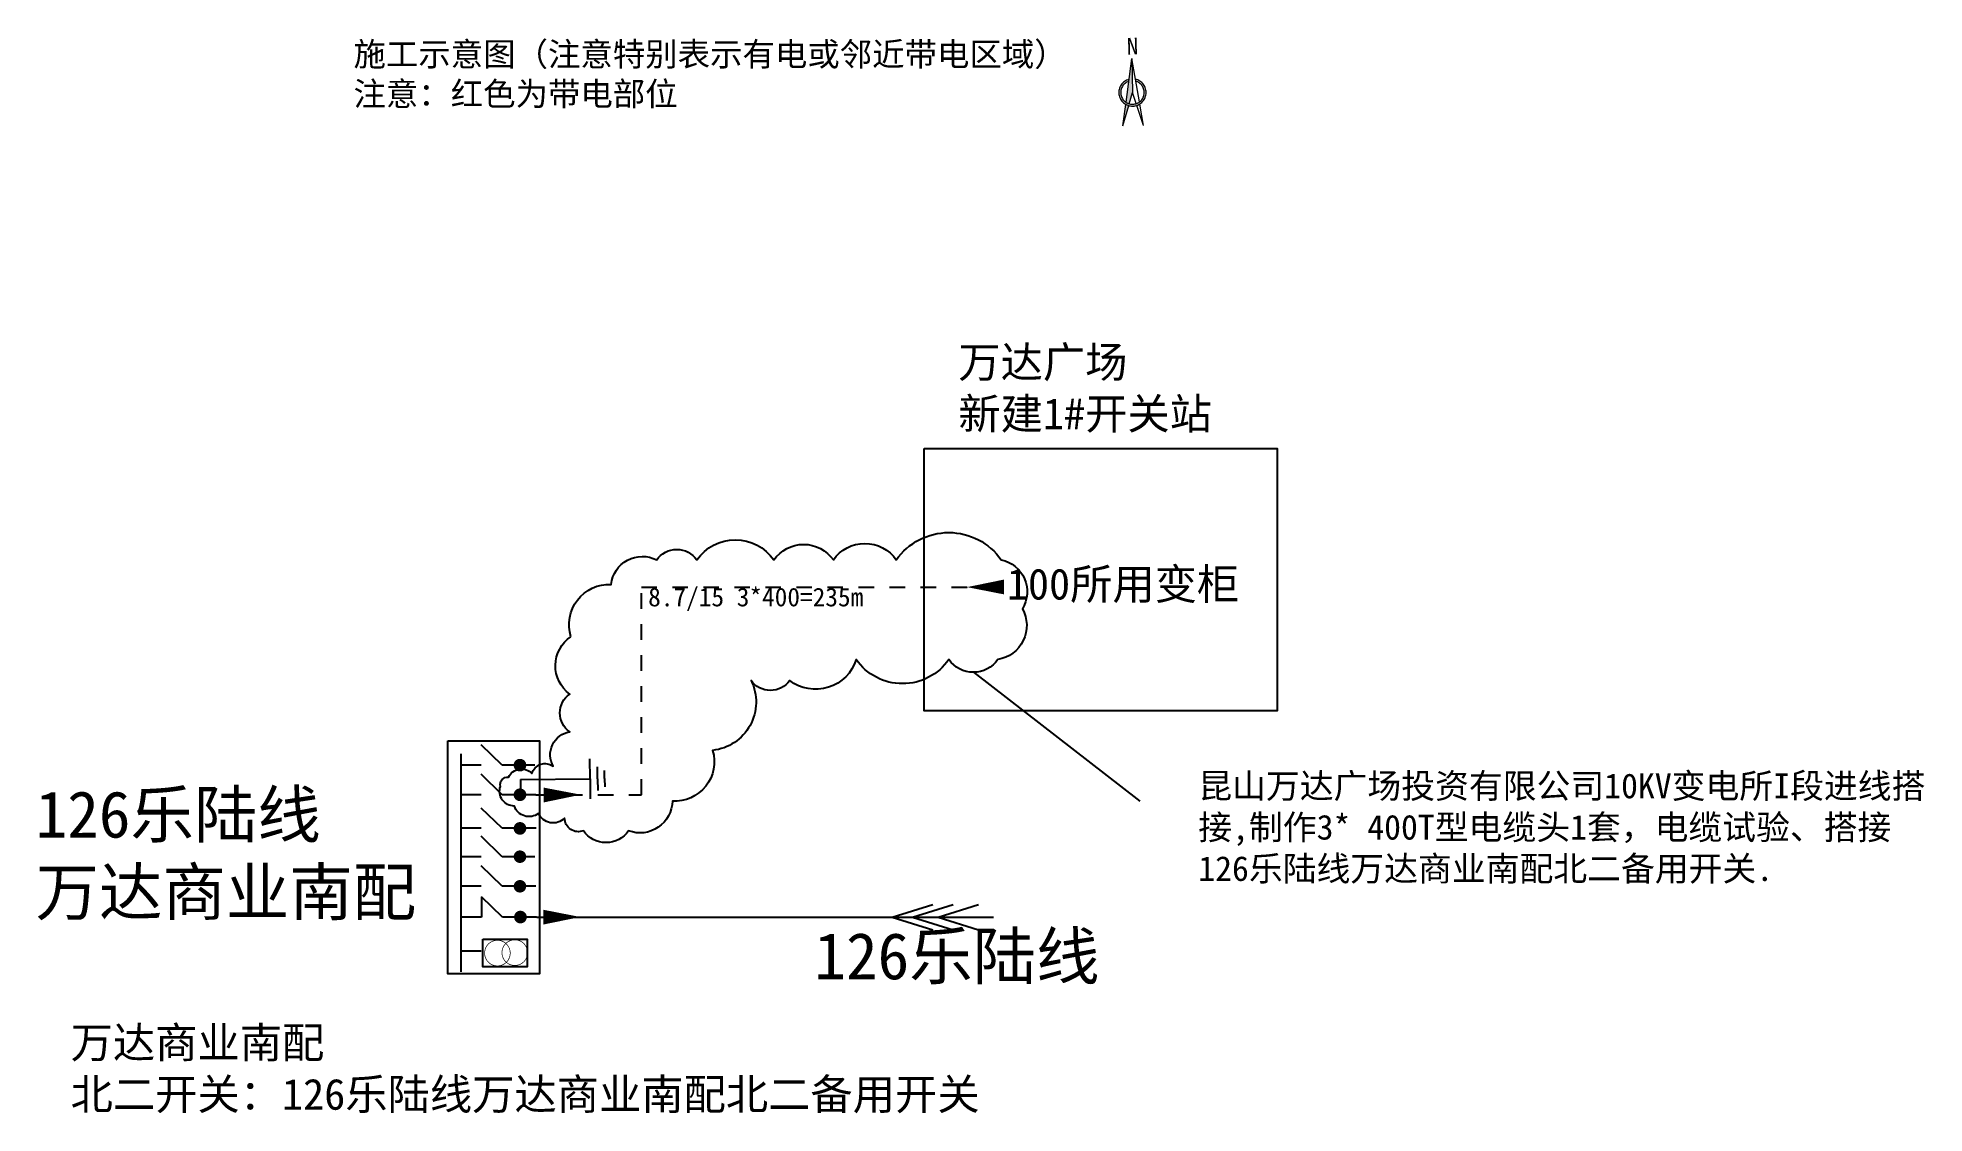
# Model space of a CAD drawing. Header units: millimetres. Extents: x 6266.4 to 6278.6, y 4717.6 to 4724.5.
import ezdxf

# ---------------------------------------------------------------- set-up
doc = ezdxf.new("R2010")
doc.units = ezdxf.units.MM
doc.linetypes.add('ACAD_ISO03W100', pattern=[30, 12, -18])
doc.linetypes.add('CENTERX2', pattern=[101.6, 63.5, -12.7, 12.7, -12.7])
for name, color, linetype in [('变压器', 1, 'Continuous'), ('本线路', 7, 'Continuous'), ('杆号', 7, 'Continuous'), ('标题', 7, 'Continuous')]:
    doc.layers.add(name, color=color, linetype=linetype)
doc.layers.add('跨越', color=4, linetype='CENTERX2', lineweight=9)
doc.styles.get("Standard").update_dxf_attribs({"font": 'SimSun.ttf'})
doc.styles.add('STYLE1', font='SIMFANG.TTF')
doc.styles.add('STYLE4', font='SIMFANG.TTF')

# ---------------------------------------------------------------- blocks, each defined once
blk = doc.blocks.new('A$C779D513D')
at = {"layer": '跨越'}
h = blk.add_hatch(color=1, dxfattribs=at)
h.paths.add_polyline_path([(2, 7.41, 0.07616), (3.02, 6.94), (4.03, 10.5), (3.79, 21.16)])
h.paths.add_polyline_path([(2.85, 6.38, -0.05961), (1.91, 6.77), (1.03, 0)])
blk.add_hatch(color=5, dxfattribs=at).paths.add_polyline_path([(4.94, 14.7), (5.05, 14.06, -6.607399), (2.86, 14.01), (2.94, 14.65, 8.4891)])
at = {"layer": '跨越', "color": 0}
for p, q in [((2, 7.41), (3.79, 21.16)), ((3.79, 21.16), (4.03, 10.5)), ((6.21, 7.51), (3.79, 21.16)), ((1.03, 0), (1.91, 6.77)), ((1.03, 0), (2.85, 6.38)), ((3.02, 6.94), (4.03, 10.5)), ((5.21, 6.99), (4.03, 10.5)), ((7.51, 0.15), (5.4, 6.43)), ((7.51, 0.15), (6.32, 6.87))]:
    blk.add_line(p, q, dxfattribs=at)
for radius, start, end in [(4.29, 104.73675, 77.86325), (3.7, 108.51229, 74.08771)]:
    blk.add_arc((4.03, 10.5), radius, start, end, dxfattribs=at)
at = {"lineweight": -2, "insert": (2.18, 27.69), "char_height": 5.27, "width": 50.4759, "attachment_point": 1, "rotation": 1.3}
blk.add_mtext('N', dxfattribs=at)

msp = doc.modelspace()

# ---------------------------------------------------------------- linework, layer by layer
at = {"color": 7, "linetype": 'ACAD_ISO03W100', "ltscale": 0.005}
for p, q in [((6270.344, 4719.66), (6270.344, 4720.999)), ((6270.344, 4720.999), (6272.444, 4720.999)), ((6269.663, 4719.66), (6270.344, 4719.66))]:
    msp.add_line(p, q, dxfattribs=at)
at = {"color": 5}
msp.add_line((6272.485, 4720.45), (6273.56, 4719.618), dxfattribs=at)
at = {"color": 4}
for p, q in [((6270.012, 4719.763), (6270.011, 4719.892)), ((6270.061, 4719.763), (6270.061, 4719.84)), ((6270.106, 4719.764), (6270.106, 4719.816)), ((6269.564, 4719.758), (6270.012, 4719.763)), ((6270.012, 4719.763), (6270.013, 4719.634)), ((6270.061, 4719.763), (6270.062, 4719.686)), ((6270.106, 4719.764), (6270.107, 4719.711))]:
    msp.add_line(p, q, dxfattribs=at)
at = {"color": 4, "ltscale": 0.02}
msp.add_line((6269.564, 4719.758), (6269.564, 4719.679), dxfattribs=at)
at = {"color": 1, "ltscale": 0.02}
for p, q in [((6269.312, 4719.002), (6269.312, 4718.87)), ((6271.962, 4718.87), (6272.224, 4718.951)), ((6271.962, 4718.87), (6272.224, 4718.789)), ((6272.093, 4718.87), (6272.355, 4718.951)), ((6272.093, 4718.87), (6272.355, 4718.789)), ((6272.257, 4718.87), (6272.519, 4718.951)), ((6272.257, 4718.87), (6272.519, 4718.789))]:
    msp.add_line(p, q, dxfattribs=at)
at = {"color": 0, "ltscale": 0.02}
msp.add_lwpolyline([(6272.168, 4721.893), (6274.444, 4721.893), (6274.444, 4720.2), (6272.168, 4720.2)], close=True, dxfattribs=at)
at = {"color": 5}
msp.add_lwpolyline([(6269.889, 4720.679, -0.520567), (6270.148, 4721.017, -0.520567), (6270.442, 4721.175, -0.520567), (6270.701, 4721.175, -0.520567), (6271.198, 4721.175, -0.520567), (6271.582, 4721.175, -0.520567), (6271.988, 4721.175, -0.520567), (6272.665, 4721.175, -0.520567), (6272.801, 4720.859, -0.520567), (6272.643, 4720.532, -0.520567), (6272.327, 4720.532, -0.520567), (6271.729, 4720.532, -0.520567), (6271.3, 4720.397, -0.520567), (6271.051, 4720.397, -0.520567), (6270.803, 4719.946, -0.520567), (6270.543, 4719.619, -0.520567), (6270.261, 4719.427, -0.520567), (6269.969, 4719.427, -0.520567), (6269.848, 4719.508, -0.520567), (6269.679, 4719.539, -0.520567), (6269.524, 4719.587, -0.520567), (6269.434, 4719.713, -0.520567), (6269.486, 4719.774, -0.520567), (6269.637, 4719.797, -0.520567), (6269.775, 4719.843, -0.520567), (6269.881, 4720.066, -0.520567), (6269.881, 4720.309, -0.520567)], format="xyb", close=True, dxfattribs=at)
msp.add_lwpolyline([(6269.094, 4720.008), (6269.685, 4720.008), (6269.685, 4718.504), (6269.094, 4718.504)], close=True)
at = {"layer": '变压器', "color": 1, "ltscale": 0.02, "const_width": 0.00459}
for points in [[(6269.495, 4718.657, 1), (6269.334, 4718.619, 1)], [(6269.607, 4718.66, 1), (6269.446, 4718.622, 1)]]:
    msp.add_lwpolyline(points, format="xyb", close=True, dxfattribs=at)
at = {"layer": '本线路', "color": 1, "ltscale": 0.02}
msp.add_line((6269.668, 4718.87), (6272.616, 4718.87), dxfattribs=at)
at = {"layer": '本线路', "color": 1, "linetype": 'ByBlock'}
msp.add_lwpolyline([(6269.321, 4718.727), (6269.606, 4718.727), (6269.606, 4718.55), (6269.321, 4718.55)], close=True, dxfattribs=at)
at = {"layer": '标题'}
for p, q in [((6269.445, 4719.851), (6269.309, 4719.982)), ((6269.656, 4719.851), (6269.445, 4719.851)), ((6269.445, 4719.66), (6269.309, 4719.792)), ((6269.445, 4719.443), (6269.309, 4719.574)), ((6269.663, 4719.66), (6269.445, 4719.66)), ((6269.664, 4719.443), (6269.445, 4719.443)), ((6269.445, 4719.26), (6269.309, 4719.392)), ((6269.445, 4719.069), (6269.309, 4719.201)), ((6269.656, 4719.26), (6269.445, 4719.26)), ((6269.663, 4719.069), (6269.445, 4719.069))]:
    msp.add_line(p, q, dxfattribs=at)
at = {"layer": '标题', "color": 1}
for p, q in [((6269.179, 4719.923), (6269.179, 4718.517)), ((6269.309, 4719.851), (6269.179, 4719.851)), ((6269.309, 4719.66), (6269.179, 4719.66)), ((6269.179, 4719.443), (6269.179, 4719.37)), ((6269.309, 4719.443), (6269.179, 4719.443)), ((6269.309, 4719.26), (6269.179, 4719.26)), ((6269.309, 4719.069), (6269.179, 4719.069)), ((6269.448, 4718.87), (6269.312, 4719.002)), ((6269.312, 4718.87), (6269.182, 4718.87)), ((6269.666, 4718.87), (6269.448, 4718.87)), ((6269.309, 4718.65), (6269.179, 4718.65))]:
    msp.add_line(p, q, dxfattribs=at)
at = {"layer": '标题', "color": 7}
msp.add_lwpolyline([(6272.683, 4721, 0.0957, 0, 0), (6272.444, 4720.999, 0, 0, 0)], format="xyseb", dxfattribs=at)
at = {"layer": '标题', "const_width": 0.0407}
for points in [[(6269.56, 4719.871, 1), (6269.56, 4719.83, 1)], [(6269.56, 4719.68, 1), (6269.56, 4719.639, 1)], [(6269.56, 4719.463, 1), (6269.56, 4719.422, 1)], [(6269.56, 4719.28, 1), (6269.56, 4719.24, 1)], [(6269.56, 4719.089, 1), (6269.56, 4719.049, 1)]]:
    msp.add_lwpolyline(points, format="xyb", close=True, dxfattribs=at)
at = {"layer": '标题', "color": 5}
msp.add_lwpolyline([(6269.713, 4719.658, 0.0957, 0, 0), (6269.953, 4719.66, 0, 0, 0)], format="xyseb", dxfattribs=at)
at = {"layer": '标题', "color": 1, "const_width": 0.0407}
msp.add_lwpolyline([(6269.563, 4718.891, 1), (6269.563, 4718.85, 1)], format="xyb", close=True, dxfattribs=at)
at = {"layer": '标题', "color": 1}
msp.add_lwpolyline([(6269.71, 4718.87, 0.0957, 0, 0), (6269.949, 4718.871, 0, 0, 0)], format="xyseb", dxfattribs=at)

# ---------------------------------------------------------------- block references
at = {"xscale": 0.02048563341395493, "yscale": 0.02048563341395493, "zscale": 0.02048563341412397}
msp.add_blockref('A$C779D513D', (6273.429, 4723.975), dxfattribs=at)

# ---------------------------------------------------------------- texts
at = {"linetype": 'Continuous', "insert": (6268.486, 4724.514), "char_height": 0.15332, "width": 33.86081, "attachment_point": 1, "style": 'STYLE1'}
msp.add_mtext('施工示意图（注意特别表示有电或邻近带电区域）\\P注意：红色为带电部位', dxfattribs=at)
at = {"color": 0, "insert": (6272.388, 4722.551), "char_height": 0.2, "width": 2.74714, "attachment_point": 1, "style": 'STYLE4'}
msp.add_mtext('万达广场\\P新建1#开关站', dxfattribs=at)
at = {"color": 7, "attachment_point": 1, "style": 'STYLE4'}
for s, insert, char_height, width in [('100所用变柜', (6272.701, 4721.119), 0.2, 7.1427), ('8.7/15 3*400=235m', (6270.387, 4720.995), 0.12, 5.04118)]:
    msp.add_mtext(s, dxfattribs=dict(at, insert=insert, char_height=char_height, width=width))
at = {"color": 1, "insert": (6271.459, 4718.769), "char_height": 0.3, "width": 1.87127, "attachment_point": 1, "style": 'STYLE4'}
msp.add_mtext('126乐陆线', dxfattribs=at)
at = {"layer": '变压器', "linetype": 'ACAD_ISO03W100', "width": 15.16667, "attachment_point": 1, "style": 'STYLE1'}
for s, insert, char_height in [('{\\fSimSun|b0|i0|c134|p2;\\C7;126乐陆线\\P万达商业南配}', (6266.435, 4719.683), 0.3), ('{\\fSimSun|b0|i0|c134|p2;\\C7;万达商业南配\\P北二开关：126乐陆线万达商业南配北二备用开关}', (6266.661, 4718.161), 0.2)]:
    msp.add_mtext(s, dxfattribs=dict(at, insert=insert, char_height=char_height))
at = {"layer": '杆号', "color": 7, "linetype": 'ByBlock', "ltscale": 0.15, "insert": (6273.936, 4719.797), "char_height": 0.16, "width": 4.69813, "attachment_point": 1, "style": 'STYLE1'}
msp.add_mtext('{\\fSimSun|b0|i0|c134|p2;\\C5;昆山万达广场投资有限公司10KV变电所I段进线搭接,制作3* 400T型电缆头1套，电缆试验、搭接126乐陆线万达商业南配北二备用开关.}', dxfattribs=at)

doc.saveas('drawing.dxf')
